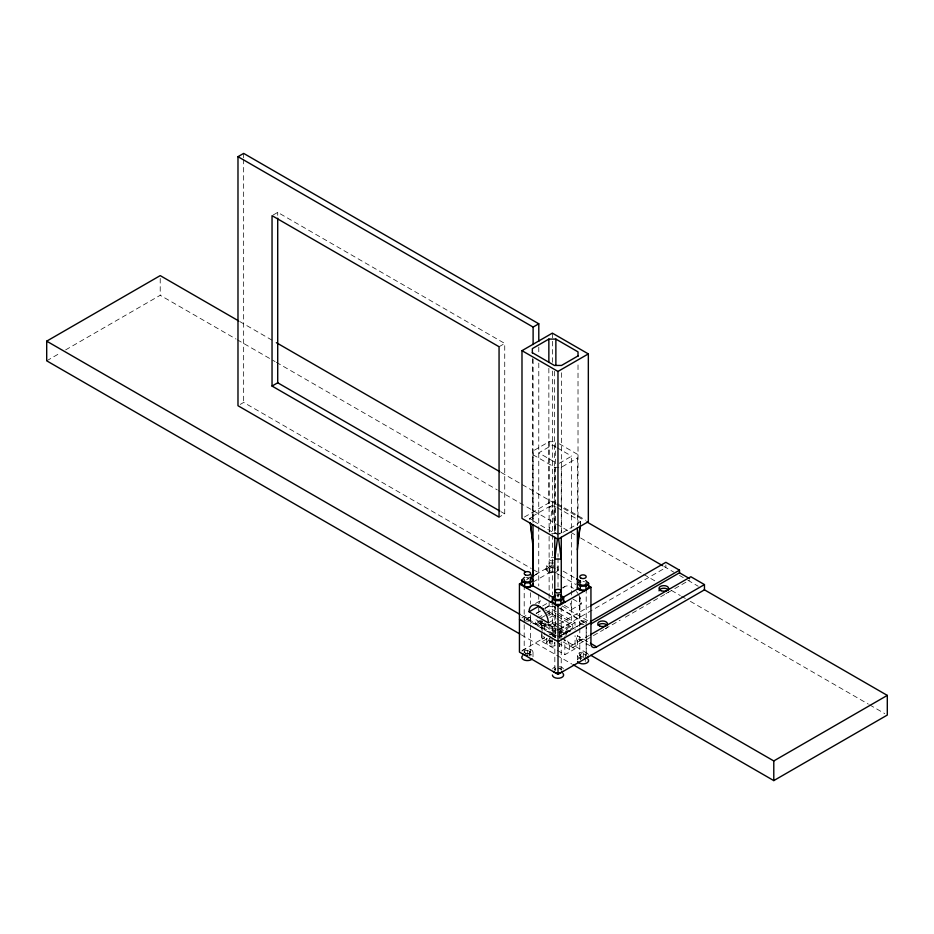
<?xml version="1.0" encoding="UTF-8"?>
<svg xmlns="http://www.w3.org/2000/svg" width="934" height="934" viewBox="0 0 934 934"><rect width="100%" height="100%" fill="white"/><g stroke="black" fill="none" stroke-linecap="round" stroke-linejoin="round"><path stroke-width="0.7" stroke-dasharray="4.67 3.5" d="M549.274 532.041L552.356 505.364L555.602 507.232M529.648 653.041L529.917 651.442L527.663 650.508L525.13 651.161L524.85 652.761L527.115 653.695L529.648 653.041L529.648 655.656M554.831 669.993L554.831 642.323L554.621 643.865L552.087 644.518L549.822 643.584L550.103 636.743M555.496 670.449L555.765 668.861M580.458 659.964L580.738 654.43L583.271 653.777L585.525 654.711L585.256 656.31M566.179 634.128L566.74 632.878A8.021 4.635 60 0 1 570.184 631.816M557.972 565.607L557.972 569.436L555.31 572.285L549.694 572.379L546.74 569.623L546.74 565.794L549.402 562.933L553.617 562.863M546.74 569.623L549.402 566.763L549.402 562.933M273.172 215.007L277.713 212.38L504.734 343.455L504.734 513.852L499.06 517.121M46.7 360.816L60.57 352.807M65.614 349.9L160.216 295.284L235.952 339.007M240.248 404.41L243.657 402.437L531.224 568.467M499.06 346.736L504.734 343.455M551.714 533.442L555.602 533.442L555.602 441.7L549.11 441.7L533.01 450.994L533.01 522.363M559.256 463.287L571.643 456.142L571.643 528.481M533.01 454.741L554.773 467.315L561.264 467.315L577.375 458.01M524.418 517.039L552.356 500.904L556.08 503.052M532.357 516.385L548.853 506.858L555.87 506.858M533.01 516.537L529.765 518.405L530.08 521.219M549.11 507.232L552.356 505.364L555.602 533.442M559.104 534.096L561.264 532.847L561.264 467.315M577.375 523.554L580.621 521.674L577.375 519.806M532.357 358.551L532.357 520.495L554.411 533.221L561.532 533.221L578.018 523.705L578.018 361.762M526.461 579.886L528.983 578.438A3.211 1.856 0 0 0 525.118 578.811M535.275 574.807L552.356 564.942L555.87 566.961M533.116 576.103L538.79 572.834L532.485 569.191M533.01 582.069L549.11 572.775L555.602 572.775L559.384 568.993L557.038 567.639M535.532 603.469L541.557 599.978A13.636 7.869 60 0 0 539.07 603.539M562.42 587.941L564.837 586.552M557.178 595.577L559.594 594.187M521.884 617.923L527.979 614.409M542.607 605.956L548.702 602.442M555.578 636.264L526.251 619.335L531.224 616.066M536.198 613.194L543.658 608.886M544.896 608.174L552.356 603.866M526.251 619.335L531.224 616.463M536.198 613.591L543.658 609.283M544.896 608.571L552.356 604.263M537.762 617.934L543.845 614.42M545.059 613.72L552.356 609.505L575.064 622.604L575.064 629.89M541.218 617.899L546.168 615.039M547.406 614.327L552.356 611.466L555.975 613.556M542.526 621.74L537.599 624.577L537.599 621.951L540.086 620.526L555.87 629.633A2.405 1.389 0 0 0 555.602 631.022L535.334 619.335L535.334 624.577L542.14 620.643L542.14 633.229M548.667 615.564L552.356 613.44L555.963 615.518M549.904 617.479L552.356 616.055L558.369 619.522M548.375 622.931L555.613 618.752M564.416 605.325L571.643 609.493L581.287 603.924A13.636 7.869 60 0 0 578.473 594.421M549.741 625.044L555.333 621.811M552.8 626.807L556.162 624.869M559.291 623.854L589.377 606.481M553.395 631.069L555.87 629.633M521.966 650.648L544.685 637.525M549.741 634.606L558.567 629.504M559.84 628.78L665.872 567.557L665.872 564.942M559.256 629.75L571.643 622.604L571.643 600.819M542.14 634.63L542.14 641.611L548.958 637.689M558.03 632.435L575.064 622.604M559.268 633.042L572.787 625.231L572.787 627.858L559.268 635.657M559.268 636.568L584.135 622.207L559.174 637.023M567.639 632.038L559.699 636.626A8.021 4.635 60 0 1 562.245 636.404M589.272 635.377L569.39 646.853L569.191 645.055A8.021 4.635 60 0 0 566.553 639.545M558.03 642.931L569.39 649.48L603.819 629.598M605.08 628.874L620.211 620.129M625.255 617.222L689.584 580.084M557.283 650.356L564.848 654.722L575.064 648.826L575.064 635.715M550.103 641.985L552.636 641.331M549.402 566.763L555.029 566.669M546.74 565.794L549.694 568.549L555.31 568.456M525.842 577.329L528.644 577.282M556.477 595.028L559.291 594.97M580.458 656.03L582.723 656.964M558.298 668.195L560.563 669.129M559.232 443.79L577.375 454.263L577.375 525.632M555.975 447.094L552.356 445.004L538.743 452.873L555.613 462.61M557.178 447.795L571.643 456.142M557.318 503.765L585.851 520.25M239.734 321.529L275.086 341.937M501.033 472.394L555.31 503.73M556.571 504.465L584.345 520.495M663.876 566.413L673.974 572.238M679.555 575.461L683.291 577.621M687.856 580.259L698.223 586.248M557.096 507.571L578.018 519.654M237.213 339.743L275.086 361.598M276.347 362.334L497.25 489.871M498.511 490.595L555.31 523.39M556.571 524.126L575.507 535.054M580.563 537.972L642.417 573.674M643.678 574.41L656.298 581.695M671.441 590.44L680.279 595.542M681.54 596.266L685.334 598.461M690.378 601.368L868.363 704.131M869.624 704.855L884.778 713.611M533.01 520.285L529.765 518.405L530.138 521.265M558.018 534.727L554.773 532.847L554.773 467.315M500.951 511.669L504.734 513.852M563.062 571.118L575.332 578.204M556.816 573.464L559.232 574.865M560.447 575.566L576.161 584.637M572.857 599.056L581.287 603.924M562.315 606.073L588.455 621.168M559.688 608.104L584.135 622.207M559.688 608.489L584.135 622.604M557.178 614.257L571.643 622.604M557.166 616.206L572.787 625.231M544.767 609.704L555.613 615.973M559.571 620.223L572.787 627.858M558.555 624.869L552.356 621.297A8.021 4.635 -60 0 0 555.858 625.336M559.268 625.29L571.655 632.446M577.329 644.892L577.329 635.715L589.704 642.861M554.025 624.974L557.738 627.123M558.976 627.835L567.639 632.843A8.021 4.635 -60 0 1 565.981 629.166L565.981 635.715M578.998 639.393L590.125 645.826M548.445 624.286L558.544 630.111M559.805 630.835L564.848 633.754M548.375 624.904L555.613 629.072M537.599 621.951L558.03 633.754M521.324 615.179L555.625 634.98M556.676 635.587L560.458 637.77M561.719 638.506L588.233 653.812M526.251 618.938L555.578 635.867M555.765 637.689L552.356 635.715L552.356 605.641M563.097 641.915L575.064 648.826M542.14 641.611L556.022 649.62M521.324 634.84L555.415 654.524M556.676 655.248L571.818 663.992M545.339 568.993L549.11 572.775M577.329 642.277L576.57 638.552A8.021 4.635 60 0 0 574.492 634.957M586.213 624.029L586.213 655.376M586.202 588.63L586.202 622.604M586.19 627.496L586.19 655.178A3.211 1.856 0 0 0 582.489 653.543A3.211 1.856 0 0 0 579.851 655.761A3.211 1.856 0 0 0 583.82 657.162M585.256 657.618L585.256 661.552M583.271 653.777L583.271 657.711M580.738 654.43L580.738 659.673M579.804 597.316L579.792 626.877M579.792 628.302L579.804 655.575M579.78 597.118L579.78 622.604M577.375 655.376L577.375 659.299M571.643 534.26L571.643 589.237M571.643 590.685L571.643 595.028M569.39 645.546L569.39 649.48M564.848 636.544L564.848 654.722M561.532 372.748L561.532 533.221M561.217 606.972L561.217 640.467M561.217 641.927L561.241 669.795M560.202 630.625L560.202 633.24M559.419 633.089L559.419 641.821M559.419 643.281L559.419 646.188M558.018 553.699L558.018 556.594M558.018 558.042L558.018 586.984M558.018 594.211L558.018 597.106M555.567 604.917L555.567 637.689A3.211 1.856 0 0 0 552.017 635.844M555.415 630.31L555.415 632.925M554.808 607.298L554.831 640.864M554.411 371.288L554.411 533.221M552.356 333.134L552.356 362.31M552.356 371.067L552.356 533.256M552.356 534.703L552.356 594.666M552.087 639.276L552.087 644.518M549.822 638.342L549.822 643.584M549.694 568.549L549.694 572.379M549.11 441.7L549.11 531.995M549.11 536.361L549.145 616.312M549.169 624.776L549.169 633.509M548.853 368.265L548.853 506.858M546.74 642.931L546.74 637.689A5.616 3.246 0 0 0 552.356 640.922M544.662 624.566A1.599 0.922 0 0 1 542.257 625.371A1.599 0.922 0 0 1 542.257 623.76A1.599 0.922 0 0 1 544.662 624.566L544.662 634.758M541.451 624.566L541.451 631.851M541.451 633.299L541.451 637.677M540.646 621.951L540.646 624.566M538.79 347.098L538.79 354.383M538.79 363.116L538.743 525.212M538.743 526.659L538.743 585.968M538.743 594.654L538.743 603.329M538.743 606.224L538.743 614.969M533.116 359.111L533.116 522.223M533.01 652.107L533.01 657.349A5.616 3.246 0 0 0 528.842 654.209M530.57 592.681L530.57 604.006M530.57 614.852L530.594 623.608M530.594 625.033L530.594 652.107M529.917 651.442L529.917 656.684M527.663 650.508L527.663 654.442M524.207 585.116L524.196 623.176M524.196 624.624L524.196 652.306M277.713 212.38L277.713 215.299M243.657 153.398L243.657 157.776M243.657 159.224L243.657 402.437M160.216 278.425L160.216 295.284M559.244 629.341A2.405 1.389 0 0 1 559.314 631.547M558.859 667.997A3.211 1.856 0 0 1 561.124 670.273M554.924 670.273A3.211 1.856 0 0 1 555.753 668.487M552.601 668.954A5.616 3.246 0 0 1 555.216 666.981M559.478 666.654A5.616 3.246 0 0 1 563.459 668.954M557.201 596.02A3.211 1.856 0 0 1 558.859 596.02M558.859 635.237A3.211 1.856 0 0 1 561.124 637.502M560.295 638.331A3.211 1.856 0 0 1 559.629 638.634M554.924 637.502A3.211 1.856 0 0 1 555.753 635.715M524.418 620.036A3.211 1.856 0 0 1 526.554 617.537A3.211 1.856 0 0 1 530.57 619.09A3.211 1.856 0 0 1 527.383 621.192M526.554 621.122A3.211 1.856 0 0 1 525.118 620.643M586.097 623.083A3.211 1.856 0 0 1 585.781 623.538M583.832 624.402A3.211 1.856 0 0 1 579.897 623.083A3.211 1.856 0 0 1 582.174 620.818A3.211 1.856 0 0 1 586.097 622.126M554.633 606.224A3.211 1.856 0 0 1 550.091 606.224A3.211 1.856 0 0 1 550.091 603.609M563.295 587.965A13.636 7.869 60 0 1 573.324 588.362M576.476 591.502A13.636 7.869 60 0 1 577.854 593.405M570.347 603.177A13.636 7.869 60 0 1 571.643 609.493M553.909 605.862A13.636 7.869 60 0 1 555.193 607.859M553.664 571.223A3.211 1.856 0 0 1 549.145 569.577A3.211 1.856 0 0 1 553.512 567.79M553.512 560.774A3.211 1.856 0 0 1 549.145 558.999A3.211 1.856 0 0 1 553.652 557.341M550.091 638.996A3.211 1.856 0 0 1 549.577 638.611M549.554 634.875A5.616 3.246 0 0 1 555.17 634.875M555.17 645.733A5.616 3.246 0 0 1 547.172 644.168A5.616 3.246 0 0 1 550.908 639.79M553.185 567.487A3.211 1.856 0 0 1 549.145 565.7A3.211 1.856 0 0 1 553.185 563.903M559.197 632.622A1.599 0.922 0 0 1 559.197 633.544M586.167 655.656A3.211 1.856 0 0 1 585.77 656.298M524.394 652.773A3.211 1.856 0 0 1 526.227 650.368A3.211 1.856 0 0 1 530.384 651.43A3.211 1.856 0 0 1 528.551 653.835M526.087 653.8A3.211 1.856 0 0 1 525.118 653.415M559.197 645.733A1.599 0.922 0 0 1 559.197 646.655M668.37 591.934A4.81 2.779 0 0 1 667.81 592.588M666.969 593.125A4.81 2.779 0 0 1 665.919 593.522M607.357 626.749A4.81 2.779 0 0 1 607.03 627.45M606.399 628.08A4.81 2.779 0 0 1 605.501 628.594M583.003 638.996A8.021 4.635 -60 0 1 577.329 635.715M521.954 651.267A5.616 3.246 0 0 1 531.364 649.807A5.616 3.246 0 0 1 528.842 655.236M581.543 658.505A5.616 3.246 0 0 1 579.022 653.076A5.616 3.246 0 0 1 588.42 654.536M577.562 659.778A5.616 3.246 0 0 1 582.991 657.373M582.991 581.532A3.211 1.856 0 0 1 584.602 581.777M544.265 623.153A2.405 1.389 0 0 1 541.358 622.931A2.405 1.389 0 0 1 540.973 621.25M559.244 631.968A2.405 1.389 0 0 1 559.314 634.174M555.602 633.637A2.405 1.389 0 0 1 555.87 632.26M580.621 521.674L580.294 524.488L580.621 521.674M542.257 638.471A1.599 0.922 0 0 0 544.662 637.677A1.599 0.922 0 0 0 542.257 636.871A1.599 0.922 0 0 0 542.257 638.471M541.848 625.768A2.405 1.389 0 0 0 545.468 624.566A2.405 1.389 0 0 0 541.848 623.363A2.405 1.389 0 0 0 541.848 625.768"/><path stroke-width="1.4" d="M577.375 549.764L580.131 525.889L577.761 543.156M557.446 539.023L554.773 559.069L561.264 559.069L558.59 539.023M532.999 583.843L530.337 586.704L524.721 586.797L521.767 584.042L521.767 580.212L524.441 577.352M530.337 586.704L530.337 582.874L532.999 580.026L530.057 577.259M560.692 594.946L563.646 597.713L563.646 601.543L560.984 604.391L555.368 604.485L552.414 601.729L552.414 597.9L555.076 595.051M560.984 604.391L560.984 600.562L563.646 597.713M580.049 580.621L577.375 583.481L580.329 586.237L585.945 586.143L588.607 583.295L585.665 580.528M577.375 587.311L580.329 590.066L585.945 589.973L588.607 587.112L588.607 583.295M551.002 602.161L552.893 600.282M525.55 571.736L237.983 405.718L237.983 156.678L243.657 153.398L538.79 323.794L538.79 341.272M520.063 634.116L46.7 360.816L46.7 341.155L160.216 275.623L238.474 320.806M272.039 386.057L499.06 517.121L499.06 346.736L272.039 215.661L272.039 386.057L277.713 382.777L499.69 510.933M237.983 156.678L533.116 327.075L538.79 323.794M521.989 350.67L552.356 333.134L588.338 353.904L588.338 521.674L557.972 539.21L521.989 518.44L521.989 350.67L557.972 371.44L588.338 353.904M578.018 356.251L578.018 351.873L555.87 339.089L548.853 339.089L532.357 348.615L532.357 352.994M578.018 355.936L561.532 365.451L554.411 365.451L532.357 352.713M590.533 634.653L690.845 576.733L704.458 584.591L704.458 589.833L558.018 674.371L519.444 652.107L519.444 583.948L522.947 581.917M530.232 577.714L534.014 575.531M529.088 611.793A13.636 7.869 60 0 1 538.731 606.224A13.636 7.869 60 0 1 548.375 622.931L529.088 611.793L538.743 606.224L543.553 609.015M562.501 597.667L577.375 589.085L583.913 591.269M519.444 583.948L558.018 606.213L590.942 587.217L590.942 643.573A8.021 4.635 -60 0 0 596.616 646.853L704.458 584.591M590.638 605.757L665.872 562.315L679.497 570.184L679.497 572.799L591.21 623.772M590.463 621.577L679.497 570.184M590.942 622.604L558.018 641.611L519.444 619.335M590.755 655.259L773.784 760.941L887.3 695.398L887.3 715.059L773.784 780.602L573.079 664.716M526.461 588L533.01 585.816L553.57 597.69M521.767 580.212L524.721 582.968L530.337 582.874M552.414 597.9L555.368 600.667L560.984 600.562M679.497 572.799L689.584 578.625M276.347 342.673L499.772 471.67M586.867 521.954L662.615 565.677M704.271 589.728L887.3 695.398M576.558 578.905L580.236 581.03M587.428 585.186L590.942 587.217M530.594 574.655L533.116 576.103L533.116 545.526M590.428 643.281L596.616 646.853M46.7 341.155L520.063 614.455M563.155 600.282L565.047 602.161M530.337 522.701L531.855 534.155M532.24 537.027L532.812 541.323M530.243 522.62L533.01 546.495M773.784 760.941L773.784 780.602M585.945 586.143L585.945 589.973M580.329 586.237L580.329 590.066M577.375 527.92L577.375 589.085M561.264 537.225L561.264 596.931M558.018 606.213L558.018 674.371M557.972 371.44L557.972 539.21M555.87 339.089L555.87 365.346M555.368 600.667L555.368 604.485M554.773 537.225L554.773 596.931M548.853 339.089L548.853 362.427M533.116 327.075L533.116 344.553M533.01 524.651L533.01 585.816M524.721 582.968L524.721 586.797M277.713 218.206L277.713 382.777M562.898 671.418A5.616 3.246 0 0 1 553.162 671.418M562.898 673.414A5.616 3.246 0 0 1 559.478 678.166A5.616 3.246 0 0 1 552.414 675.037M560.809 596.884A3.211 1.856 0 0 1 558.03 599.663A3.211 1.856 0 0 1 555.251 596.884M659.019 590.825A4.81 2.779 0 0 1 662.918 588.292A4.81 2.779 0 0 1 668.16 589.809M598.134 625.313A4.81 2.779 0 0 1 602.582 623.608A4.81 2.779 0 0 1 607.03 625.325M527.383 655.341A5.616 3.246 0 0 1 522.515 653.718M532.252 658.972A5.616 3.246 0 0 1 524.581 660.151A5.616 3.246 0 0 1 522.515 655.726M530.162 579.185A3.211 1.856 0 0 1 527.803 581.952A3.211 1.856 0 0 1 524.289 579.64M588.42 656.205A5.616 3.246 0 0 1 584.451 658.505M587.86 658.995A5.616 3.246 0 0 1 585.139 663.607A5.616 3.246 0 0 1 577.562 661.459M586.097 582.909A3.211 1.856 0 0 1 582.162 585.174A3.211 1.856 0 0 1 580.726 582.08M556.01 592.588A3.211 1.856 0 0 0 561.206 591.432A3.211 1.856 0 0 0 556.874 589.424A3.211 1.856 0 0 0 556.01 592.588M661.12 590.708A4.81 2.779 0 0 0 668.627 588.607A4.81 2.779 0 0 0 661.727 585.898A4.81 2.779 0 0 0 661.12 590.708M599.64 625.967A4.81 2.779 0 0 0 607.357 624.134A4.81 2.779 0 0 0 600.749 621.192A4.81 2.779 0 0 0 599.64 625.967M525.375 574.9A3.211 1.856 0 0 0 530.559 573.745A3.211 1.856 0 0 0 526.227 571.725A3.211 1.856 0 0 0 525.375 574.9M580.983 578.169A3.211 1.856 0 0 0 586.167 577.014A3.211 1.856 0 0 0 581.835 574.994A3.211 1.856 0 0 0 580.983 578.169"/></g></svg>
